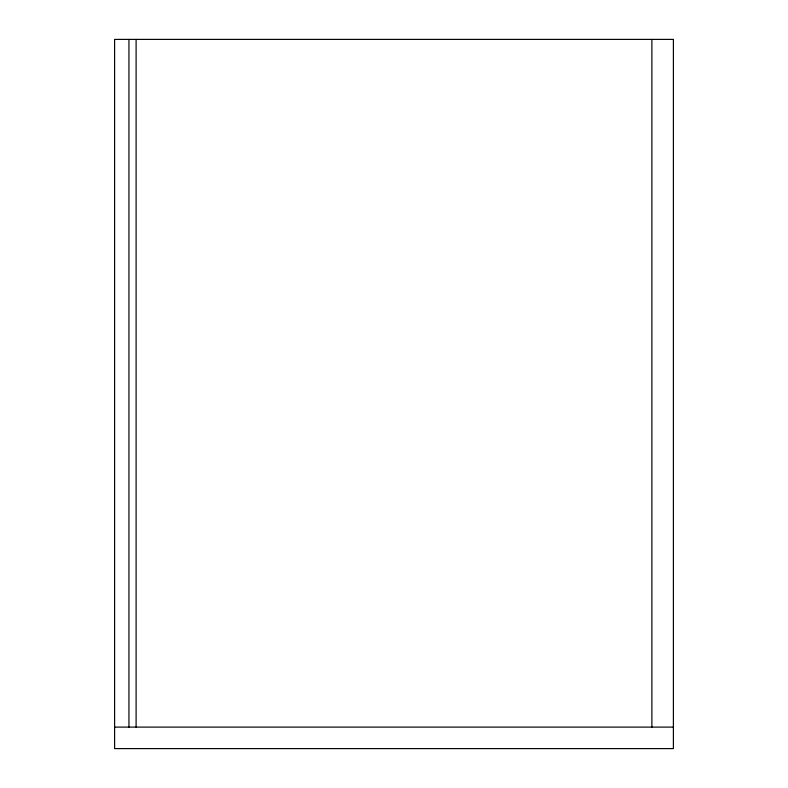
<?xml version="1.0" encoding="UTF-8"?>
<svg xmlns="http://www.w3.org/2000/svg" width="788" height="788" viewBox="0 0 788 788"><rect width="100%" height="100%" fill="white"/><g stroke="black" fill="none" stroke-linecap="round" stroke-linejoin="round"><path stroke-width="1.18" d="M114.615 727.107L673.385 727.107M651.893 39.4L651.893 727.107M136.107 39.4L136.107 727.107M128.946 39.4L128.946 727.107M673.385 39.4L114.615 39.4L114.615 748.6L673.385 748.6L673.385 39.4"/></g></svg>
